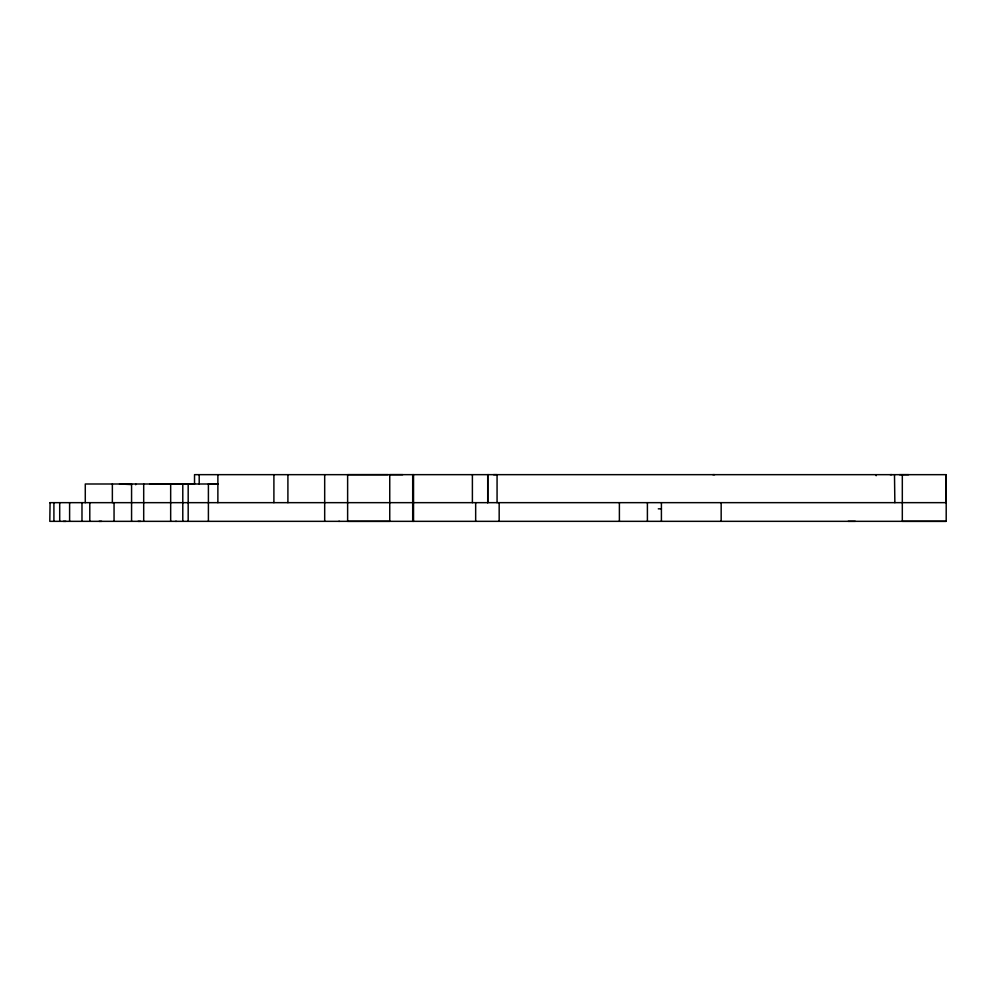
<?xml version="1.0" encoding="UTF-8"?>
<svg xmlns="http://www.w3.org/2000/svg" width="996" height="996" viewBox="0 0 996 996"><rect width="100%" height="100%" fill="white"/><g stroke="black" fill="none" stroke-linecap="round" stroke-linejoin="round"><path stroke-width="1.49" d="M143.698 483.994L143.698 521.344M170.665 521.344L170.665 483.994M217.875 502.669L217.875 483.994L182.791 483.994L182.791 521.344M188.182 521.344L188.182 483.994M199.2 483.994L199.2 474.656M217.875 483.994L217.887 474.656M273.9 502.669L273.9 474.669M287.906 502.669L287.906 474.669M324.684 474.669L324.684 521.344M487.729 474.656L487.729 502.669L487.729 474.656L488.438 474.656M497.066 502.669L497.066 474.669L493.493 474.656M902.314 474.669L902.314 521.331L946.2 521.331L946.2 474.669L389.747 474.656L389.747 521.331L347.629 521.344L347.629 474.669L402.733 474.656M217.875 483.757L208.401 483.994L208.401 521.344M890.187 474.669L891.968 474.644M658.306 508.832L661.406 508.819M899.513 474.669L908.638 474.669M388.042 474.669L194.531 474.656L194.531 483.994L149.711 483.969M182.791 483.994L85.283 483.994L85.283 502.669M946.2 521.331L49.8 521.344L50.074 502.669M49.8 502.669L946.2 502.656L946.2 474.669M63.346 521.356L65.91 521.356M99.065 521.356L101.629 521.344M138.046 521.344L140.61 521.344M175.669 521.344L176.329 521.344M338.802 521.344L339.449 521.344M848.156 521.331L855.303 521.331M712.85 474.656L714.63 474.669M894.495 474.644L894.856 502.656M119.52 483.994L131.298 484.554M876.181 474.669L876.181 475.715M721.166 502.656L721.166 521.344M661.406 502.669L661.406 521.331M647.4 502.669L647.4 521.331M619.388 502.669L619.388 521.331M499.17 502.669L499.17 521.331M475.665 502.669L475.665 521.331M472.39 474.656L472.39 502.669M135.705 483.994L135.705 484.753M131.572 483.994L131.572 521.344M114.054 502.669L114.054 521.344M112.361 483.994L112.361 502.669M89.789 502.669L89.789 521.344M81.983 502.669L81.983 521.344M69.608 502.669L69.608 521.344M59.698 502.669L59.71 521.344M53.909 502.669L53.909 521.344M412.693 474.656L412.693 521.331L413.527 521.344L413.527 474.656L412.693 474.656"/></g></svg>
